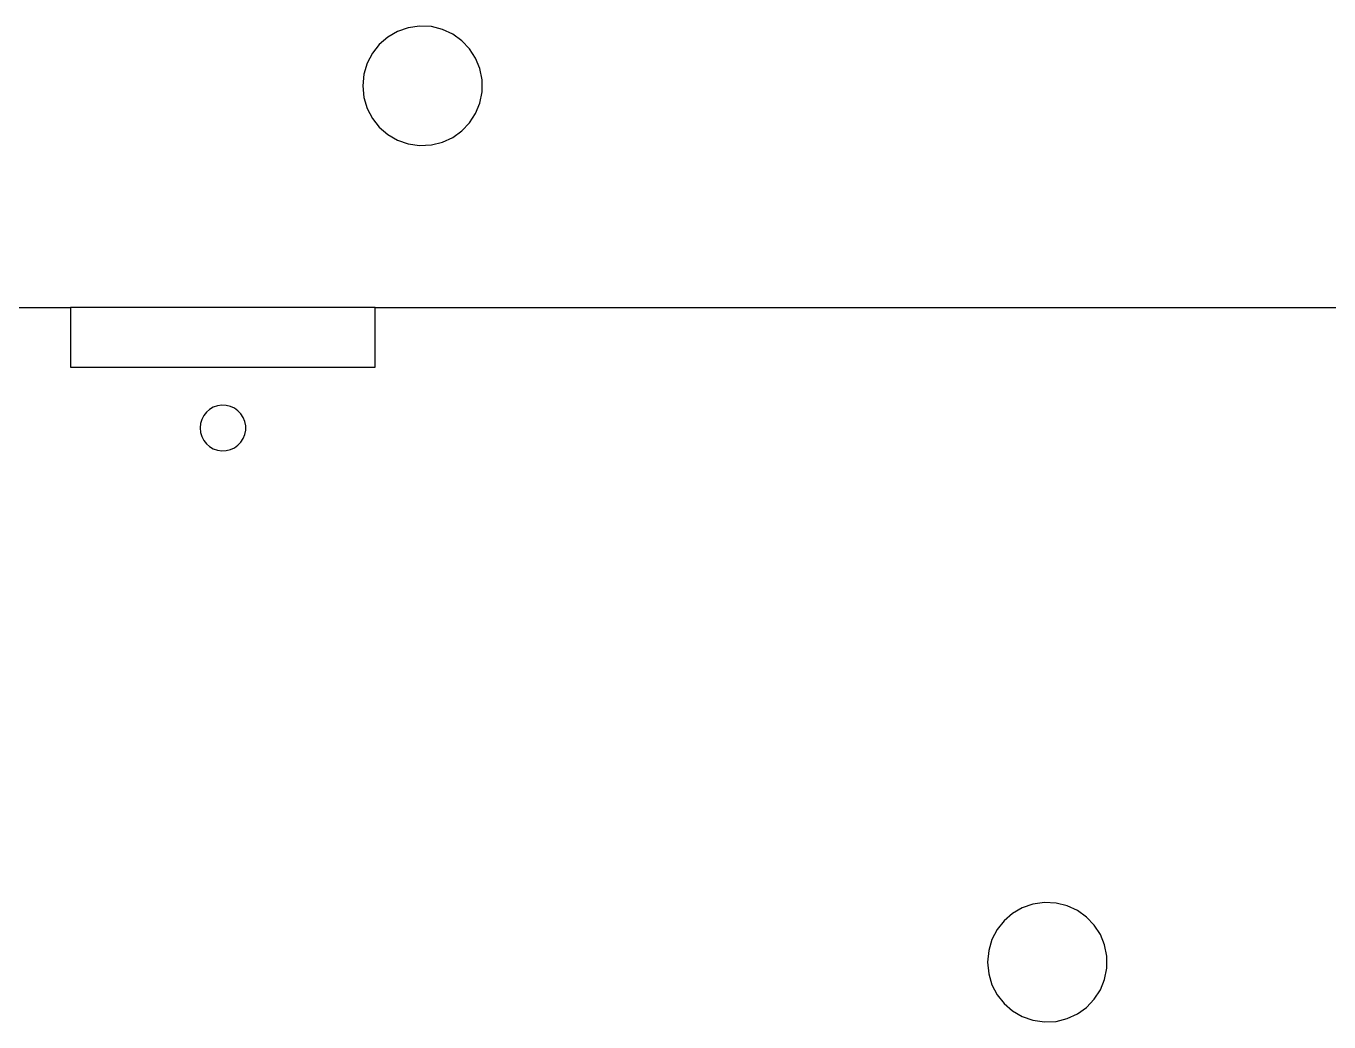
# Model space of a CAD drawing. Header units: metres. Extents: x -26 to 521, y 602 to 1019.
# Drawn here: x 251 to 336.5, y 666.3 to 731.6 of the extents above; entities that cross this region are included whole.
import ezdxf

# ---------------------------------------------------------------- set-up
doc = ezdxf.new("R2010")
doc.units = ezdxf.units.M

msp = doc.modelspace()

# ---------------------------------------------------------------- linework, layer by layer
at = {"layer": 'COMPONENT1'}
for p, q in [((275.326, 731.261), (274.693, 730.89)), ((276.029, 731.51), (275.326, 731.261)), ((276.785, 731.621), (276.029, 731.51)), ((277.561, 731.583), (276.785, 731.621)), ((278.292, 731.402), (277.561, 731.583)), ((278.962, 731.09), (278.292, 731.402)), ((279.556, 730.663), (278.962, 731.09)), ((274.142, 730.411), (273.688, 729.838)), ((274.693, 730.89), (274.142, 730.411)), ((280.06, 730.135), (279.556, 730.663)), ((273.688, 729.838), (273.347, 729.186)), ((280.46, 729.521), (280.06, 730.135)), ((280.74, 728.835), (280.46, 729.521)), ((273.131, 728.469), (273.056, 727.701)), ((273.347, 729.186), (273.131, 728.469)), ((280.887, 728.09), (280.74, 728.835)), ((273.056, 727.701), (273.131, 726.933)), ((280.887, 727.312), (280.887, 728.09)), ((273.131, 726.933), (273.347, 726.216)), ((280.74, 726.567), (280.887, 727.312)), ((273.347, 726.216), (273.688, 725.564)), ((280.46, 725.881), (280.74, 726.567)), ((273.688, 725.564), (274.142, 724.991)), ((279.556, 724.739), (280.06, 725.267)), ((280.06, 725.267), (280.46, 725.881)), ((274.142, 724.991), (274.693, 724.512)), ((274.693, 724.512), (275.326, 724.141)), ((278.292, 724), (278.962, 724.312)), ((278.962, 724.312), (279.556, 724.739)), ((275.326, 724.141), (276.029, 723.892)), ((276.029, 723.892), (276.785, 723.781)), ((276.785, 723.781), (277.561, 723.819)), ((277.561, 723.819), (278.292, 724)), ((128.881, 713.151), (253.881, 713.151)), ((253.881, 713.151), (253.881, 709.251)), ((273.881, 713.151), (253.881, 713.151)), ((273.881, 709.451), (273.881, 713.151)), ((273.881, 713.151), (369.427, 713.151)), ((253.881, 709.251), (273.881, 709.251)), ((273.881, 709.251), (273.881, 709.451)), ((262.796, 706.287), (262.623, 706.068)), ((263.007, 706.47), (262.796, 706.287)), ((263.249, 706.612), (263.007, 706.47)), ((263.517, 706.707), (263.249, 706.612)), ((263.806, 706.749), (263.517, 706.707)), ((264.103, 706.735), (263.806, 706.749)), ((264.382, 706.665), (264.103, 706.735)), ((264.638, 706.546), (264.382, 706.665)), ((264.865, 706.383), (264.638, 706.546)), ((265.058, 706.181), (264.865, 706.383)), ((262.41, 705.544), (262.381, 705.251)), ((262.492, 705.818), (262.41, 705.544)), ((262.623, 706.068), (262.492, 705.818)), ((265.21, 705.947), (265.058, 706.181)), ((265.318, 705.684), (265.21, 705.947)), ((265.374, 705.4), (265.318, 705.684)), ((265.374, 705.102), (265.374, 705.4)), ((262.381, 705.251), (262.41, 704.958)), ((262.41, 704.958), (262.492, 704.684)), ((262.492, 704.684), (262.623, 704.434)), ((265.058, 704.321), (265.21, 704.555)), ((265.21, 704.555), (265.318, 704.818)), ((265.318, 704.818), (265.374, 705.102)), ((262.623, 704.434), (262.796, 704.215)), ((262.796, 704.215), (263.007, 704.032)), ((263.007, 704.032), (263.249, 703.89)), ((263.249, 703.89), (263.517, 703.796)), ((263.517, 703.796), (263.806, 703.753)), ((263.806, 703.753), (264.103, 703.767)), ((264.103, 703.767), (264.382, 703.837)), ((264.382, 703.837), (264.638, 703.956)), ((264.638, 703.956), (264.865, 704.119)), ((264.865, 704.119), (265.058, 704.321)), ((316.327, 673.761), (315.693, 673.39)), ((317.029, 674.009), (316.327, 673.761)), ((317.785, 674.121), (317.029, 674.009)), ((318.561, 674.083), (317.785, 674.121)), ((319.292, 673.901), (318.561, 674.083)), ((319.962, 673.59), (319.292, 673.901)), ((315.142, 672.911), (314.689, 672.338)), ((315.693, 673.39), (315.142, 672.911)), ((320.556, 673.163), (319.962, 673.59)), ((321.06, 672.635), (320.556, 673.163)), ((314.689, 672.338), (314.347, 671.686)), ((321.46, 672.021), (321.06, 672.635)), ((314.347, 671.686), (314.131, 670.969)), ((321.74, 671.334), (321.46, 672.021)), ((321.887, 670.59), (321.74, 671.334)), ((314.131, 670.969), (314.056, 670.201)), ((321.887, 669.811), (321.887, 670.59)), ((314.056, 670.201), (314.131, 669.433)), ((321.74, 669.067), (321.887, 669.811)), ((314.131, 669.433), (314.347, 668.716)), ((314.347, 668.716), (314.689, 668.063)), ((321.46, 668.381), (321.74, 669.067)), ((314.689, 668.063), (315.142, 667.49)), ((320.556, 667.238), (321.06, 667.766)), ((321.06, 667.766), (321.46, 668.381)), ((315.142, 667.49), (315.693, 667.011)), ((315.693, 667.011), (316.327, 666.64)), ((319.962, 666.811), (320.556, 667.238)), ((316.327, 666.64), (317.029, 666.392)), ((317.029, 666.392), (317.785, 666.28)), ((317.785, 666.28), (318.561, 666.318)), ((318.561, 666.318), (319.292, 666.5)), ((319.292, 666.5), (319.962, 666.811))]:
    msp.add_line(p, q, dxfattribs=at)

doc.saveas('drawing.dxf')
